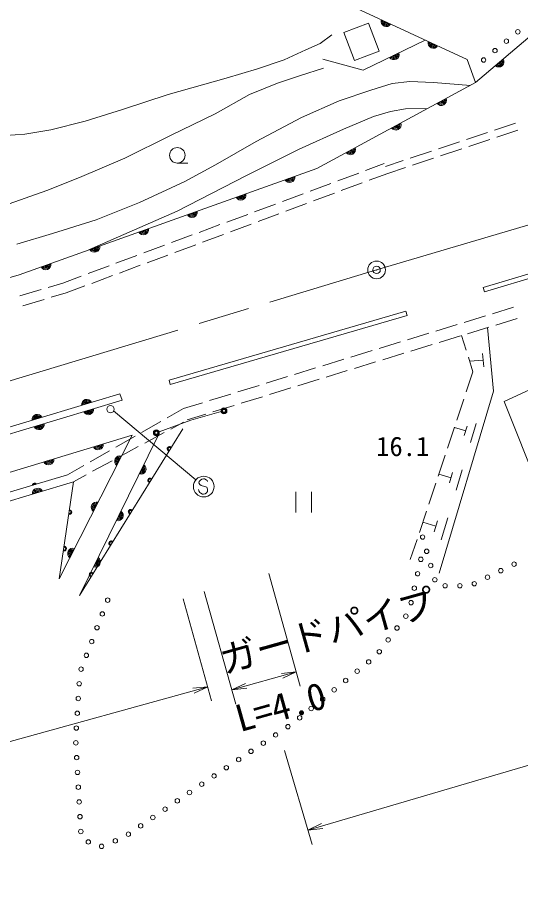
# Model space of a CAD drawing. Units: millimetres, scale not verified. Extents: x 40000 to 680000, y 20000 to 380000.
# Drawn here: x 442072 to 476077, y 247003 to 306060 of the extents above; entities that cross this region are included whole.
import ezdxf
from ezdxf.enums import TextEntityAlignment as Align

# ---------------------------------------------------------------- set-up
doc = ezdxf.new("R2010")
doc.units = ezdxf.units.MM
doc.header["$LTSCALE"] = 1000
doc.header["$PDMODE"] = 32
doc.header["$PDSIZE"] = 500
doc.linetypes.add('CHAIN', pattern=[18.5, 12, -1.5, 3.5, -1.5])
for name, color, linetype, lineweight in [('M-BGD', 7, 'Continuous', 13), ('M-BMK', 2, 'CHAIN', 13), ('M-BMK-SRVR', 3, 'Continuous', 13), ('M-STR-HTXT', 7, 'Continuous', 13), ('M-STR-STRC', 7, 'Continuous', 13)]:
    doc.layers.add(name, color=color, linetype=linetype, lineweight=lineweight)
doc.styles.add('ＭＳ ゴシック', font='')
doc.styles.get('ＭＳ ゴシック').set_extended_font_data('MS Gothic')

# ---------------------------------------------------------------- blocks, each defined once
blk = doc.blocks.new('open_arrow')
at = {"color": 0, "linetype": 'Continuous', "lineweight": -2}
blk.add_lwpolyline([(7.5, 1.25), (0, 0), (7.5, -1.25)], dxfattribs=at)

msp = doc.modelspace()

# ---------------------------------------------------------------- linework, layer by layer
at = {"layer": 'M-BGD', "color": 1}
for p, q in [((464132, 305056), (465807, 305682)), ((465807, 305682), (466520, 303773)), ((464845, 303147), (464132, 305056)), ((466520, 303773), (464845, 303147)), ((474322, 298450), (475746, 298923)), ((472424, 297820), (473848, 298293)), ((474475, 297974), (475898, 298447)), ((470526, 297190), (471950, 297663)), ((472577, 297344), (474000, 297817)), ((470678, 296714), (472102, 297186)), ((473557, 287820), (505351, 297217)), ((468628, 296560), (470051, 297033)), ((468780, 296084), (470204, 296556)), ((473642, 287532), (505436, 296930)), ((452877, 296222), (453577, 296222)), ((465605, 295718), (466861, 296184)), ((466947, 296002), (468153, 296402)), ((467105, 295528), (468306, 295926)), ((463730, 295022), (465136, 295544)), ((465838, 295057), (467105, 295528)), ((461855, 294325), (463262, 294848)), ((463963, 294361), (465370, 294883)), ((459980, 293629), (461387, 294151)), ((462088, 293665), (463495, 294187)), ((458105, 292933), (459512, 293455)), ((460213, 292969), (461620, 293491)), ((456230, 292237), (457637, 292759)), ((458339, 292273), (459745, 292795)), ((454355, 291541), (455762, 292063)), ((456464, 291577), (457870, 292099)), ((452481, 290845), (453887, 291367)), ((454589, 290881), (455995, 291403)), ((450606, 290149), (452012, 290671)), ((452714, 290185), (454120, 290707)), ((448731, 289453), (450137, 289975)), ((450839, 289489), (452245, 290011)), ((446856, 288757), (448262, 289279)), ((448964, 288793), (450370, 289315)), ((445131, 288117), (446387, 288583)), ((447089, 288097), (448495, 288619)), ((442233, 287247), (443670, 287678)), ((444148, 287822), (445131, 288117)), ((445354, 287452), (446620, 287923)), ((473642, 287532), (473557, 287820)), ((444360, 287155), (445354, 287452)), ((442445, 286580), (443881, 287011)), ((474177, 286046), (475611, 286486)), ((452319, 281558), (468331, 286214)), ((452403, 281270), (468415, 285926)), ((468331, 286214), (468415, 285926)), ((472265, 285459), (473699, 285899)), ((470353, 284872), (471787, 285313)), ((474407, 285280), (475841, 285720)), ((468441, 284286), (469875, 284726)), ((472495, 284693), (473929, 285133)), ((466529, 283699), (467963, 284139)), ((470583, 284106), (472017, 284546)), ((472399, 283579), (472085, 284567)), ((464617, 283112), (466051, 283552)), ((468671, 283519), (470105, 283960)), ((462705, 282525), (464139, 282965)), ((466759, 282933), (468193, 283373)), ((472863, 282115), (472550, 283103)), ((473550, 282911), (472637, 282828)), ((473508, 283367), (473591, 282455)), ((460793, 281938), (462227, 282378)), ((464847, 282346), (466281, 282786)), ((458881, 281351), (460315, 281792)), ((462935, 281759), (464369, 282199)), ((472409, 280756), (472863, 282115)), ((452319, 281558), (452403, 281270)), ((456969, 280765), (458403, 281205)), ((461023, 281172), (462457, 281612)), ((448986, 280632), (370792, 257001)), ((448986, 280632), (449144, 280201)), ((455057, 280178), (456491, 280618)), ((459111, 280585), (460545, 281025)), ((370900, 256647), (449144, 280201)), ((453299, 279638), (454579, 280031)), ((457199, 279998), (458633, 280439)), ((471775, 278859), (472251, 280281)), ((452195, 279008), (453299, 279638)), ((455287, 279412), (456721, 279852)), ((450458, 278017), (451761, 278760)), ((453534, 278873), (454809, 279265)), ((453242, 278263), (446271, 267012)), ((452434, 278251), (453299, 278718)), ((471141, 276962), (471616, 278385)), ((472371, 278136), (471610, 278364)), ((472466, 278454), (472277, 277819)), ((473069, 278620), (472690, 277350)), ((446271, 267012), (451558, 277766)), ((448721, 277025), (450024, 277769)), ((450675, 277300), (451994, 278013)), ((448915, 276349), (450235, 277062)), ((446984, 276034), (448287, 276777)), ((470507, 275065), (470982, 276488)), ((447155, 275399), (448475, 276112)), ((445446, 275156), (446550, 275786)), ((471378, 274963), (470555, 275209)), ((471481, 275306), (471276, 274619)), ((472132, 275485), (471722, 274112)), ((445446, 275156), (371505, 253143)), ((445851, 274694), (377375, 253872)), ((444891, 268132), (445851, 274694)), ((445851, 274694), (446716, 275161)), ((469873, 273168), (470348, 274591)), ((460887, 274014), (460887, 272614)), ((461937, 272614), (461937, 274014)), ((469239, 271272), (469714, 272694)), ((470353, 271686), (469466, 271952)), ((470463, 272056), (470242, 271317)), ((471165, 272249), (470723, 270771)), ((468626, 269438), (469080, 270797))]:
    msp.add_line(p, q, dxfattribs=at)
for points in [[(442179, 288667), (462308, 295859), (473033, 301656), (484256, 311202)], [(464675, 306815), (472460, 303226), (473033, 301656)], [(441271, 298086), (442559, 298172), (444326, 298466), (446657, 299055), (449172, 299853), (452252, 300859), (456171, 301968), (458306, 302594), (460091, 303201), (461564, 303864), (462539, 304305), (463330, 304894)], [(462705, 303244), (465448, 302508), (469638, 304526)], [(424531, 289610), (424696, 288874), (424868, 288604), (425236, 288420), (425948, 288260), (427187, 288273), (428328, 288445), (429408, 288727), (430353, 289144), (431837, 289512), (433776, 290040), (435788, 290751), (438120, 291831), (439813, 292739), (441126, 293328), (444046, 294359), (446254, 295242), (449334, 296555), (452414, 298076), (455445, 299549), (457751, 300862), (459653, 301622), (461212, 302150), (462758, 302641)], [(472686, 301469), (470189, 301669), (468588, 301725), (467410, 301596), (465956, 301154), (463821, 300436), (461263, 299295), (458207, 297676), (455465, 296111), (453385, 294988), (450312, 293553), (447385, 292393), (444440, 291473), (442029, 290737)], [(446740, 290297), (452870, 292978), (457549, 295380), (461125, 297160), (464106, 298513), (466149, 299369), (467281, 299700), (468312, 299884), (469800, 299909)], [(430915, 285691), (435512, 286768), (442179, 288667)], [(470572, 268518), (474244, 280803), (473851, 285109)], [(371561, 254108), (449832, 277846), (444891, 268132)]]:
    msp.add_lwpolyline(points, dxfattribs=at)
msp.add_lwpolyline([(474962, 280117), (483630, 284092), (485894, 279482), (484514, 278791), (485093, 277411), (477336, 274181)], close=True, dxfattribs=at)
for centre, radius in [((475893, 305094), 150), ((475122, 304458), 150), ((474350, 303822), 150), ((473579, 303185), 150), ((452877, 296747), 525), ((448359, 279594), 250), ((469458, 270952), 150), ((469732, 269990), 150), ((469339, 269449), 150), ((470007, 269029), 150), ((474743, 268680), 150), ((475641, 269120), 150), ((469118, 268473), 150), ((470282, 268067), 150), ((473845, 268240), 150), ((468898, 267498), 150), ((470979, 267665), 150), ((471979, 267665), 150), ((472948, 267799), 150), ((448170, 266692), 150), ((468677, 266523), 150), ((447810, 265759), 150), ((468326, 265608), 150), ((447451, 264826), 150), ((467728, 264806), 150), ((447091, 263892), 150), ((467130, 264005), 150), ((446732, 262959), 150), ((466531, 263203), 150), ((465812, 262518), 150), ((446372, 262026), 150), ((465035, 261889), 150), ((446245, 261042), 150), ((464258, 261259), 150), ((463481, 260630), 150), ((446181, 260044), 150), ((462704, 260000), 150), ((461927, 259371), 150), ((446117, 259046), 150), ((461150, 258741), 150), ((446053, 258048), 150), ((460353, 258140), 150), ((459521, 257585), 150), ((446020, 257050), 150), ((458689, 257030), 150), ((457857, 256476), 150), ((446075, 256052), 150), ((457025, 255921), 150), ((446131, 255053), 150), ((456193, 255366), 150), ((455360, 254812), 150), ((446186, 254055), 150), ((454528, 254257), 150), ((453702, 253694), 150), ((446242, 253056), 150), ((452876, 253130), 150), ((446297, 252058), 150), ((452050, 252566), 150), ((450398, 251439), 150), ((451224, 252003), 150), ((446353, 251059), 150), ((449572, 250875), 150), ((446861, 250354), 150), ((448686, 250425), 150), ((447757, 250054), 150)]:
    msp.add_circle(centre, radius, dxfattribs=at)
for centre, radius, start, end in [((467001, 305802), 354, 164.04804, 326.45322), ((467001, 305802), 283, 166.27208, 324.22918), ((467001, 305802), 212, 170.01841, 320.48286), ((467001, 305802), 142, 177.73014, 312.77113), ((467001, 305802), 100, 188.0478, 302.45347), ((470179, 304337), 354, 164.04804, 326.45322), ((470179, 304337), 283, 166.27208, 324.22918), ((470179, 304337), 212, 170.01841, 320.48286), ((470179, 304337), 142, 177.73014, 312.77113), ((470179, 304337), 100, 188.0478, 302.45347), ((467520, 303566), 354, 214.51618, 16.92136), ((467520, 303566), 283, 216.74022, 14.69732), ((467520, 303566), 212, 220.48654, 10.95099), ((467520, 303566), 142, 228.19827, 3.23926), ((467520, 303566), 100, 238.51593, 352.9216), ((474610, 303069), 354, 229.18035, 31.58553), ((474610, 303069), 283, 231.40439, 29.36149), ((474610, 303069), 212, 235.15072, 25.61517), ((474610, 303069), 142, 242.86245, 17.90344), ((474610, 303069), 100, 253.18011, 7.58577), ((470724, 300470), 354, 217.19043, 19.59561), ((470724, 300470), 283, 219.41447, 17.37157), ((470724, 300470), 212, 223.1608, 13.62524), ((470724, 300470), 142, 230.87253, 5.91351), ((470724, 300470), 100, 241.19019, 355.59585), ((467645, 298805), 354, 217.19043, 19.59561), ((467645, 298805), 283, 219.41447, 17.37157), ((467645, 298805), 212, 223.1608, 13.62524), ((467645, 298805), 142, 230.87253, 5.91351), ((467645, 298805), 100, 241.19019, 355.59585), ((464566, 297141), 354, 217.19043, 19.59561), ((464566, 297141), 283, 219.41447, 17.37157), ((464566, 297141), 212, 223.1608, 13.62524), ((464566, 297141), 142, 230.87253, 5.91351), ((464566, 297141), 100, 241.19019, 355.59585), ((460465, 295258), 354, 208.45808, 10.86326), ((460465, 295258), 283, 210.68212, 8.63922), ((460465, 295258), 212, 214.42844, 4.89289), ((460465, 295258), 142, 222.14017, 357.18116), ((460465, 295258), 100, 232.45784, 346.8635), ((457169, 294080), 354, 208.45808, 10.86326), ((457169, 294080), 283, 210.68212, 8.63922), ((457169, 294080), 212, 214.42844, 4.89289), ((457169, 294080), 142, 222.14017, 357.18116), ((457169, 294080), 100, 232.45784, 346.8635), ((453873, 292903), 354, 208.45808, 10.86326), ((453873, 292903), 283, 210.68212, 8.63922), ((453873, 292903), 212, 214.42844, 4.89289), ((453873, 292903), 142, 222.14017, 357.18116), ((453873, 292903), 100, 232.45784, 346.8635), ((450577, 291725), 354, 208.45808, 10.86326), ((450577, 291725), 283, 210.68212, 8.63922), ((450577, 291725), 212, 214.42844, 4.89289), ((450577, 291725), 142, 222.14017, 357.18116), ((450577, 291725), 100, 232.45784, 346.8635), ((447281, 290548), 354, 208.45808, 10.86326), ((447281, 290548), 283, 210.68212, 8.63922), ((447281, 290548), 212, 214.42844, 4.89289), ((447281, 290548), 142, 222.14017, 357.18116), ((447281, 290548), 100, 232.45784, 346.8635), ((443985, 289370), 354, 208.45808, 10.86326), ((443985, 289370), 283, 210.68212, 8.63922), ((443985, 289370), 212, 214.42844, 4.89289), ((443985, 289370), 142, 222.14017, 357.18116), ((443985, 289370), 100, 232.45784, 346.8635), ((446759, 279902), 354, 25.61284, 188.01801), ((446759, 279902), 283, 27.83688, 185.79398), ((446759, 279902), 212, 31.5832, 182.04765), ((446759, 279902), 142, 39.29493, 174.33592), ((446759, 279902), 100, 49.61259, 164.01826), ((446872, 279574), 354, 205.55096, 7.95614), ((446872, 279574), 283, 207.775, 5.7321), ((446872, 279574), 212, 211.52133, 1.98578), ((446872, 279574), 142, 219.23306, 354.27405), ((446872, 279574), 100, 229.55072, 343.95638), ((443408, 278890), 354, 25.61284, 188.01801), ((443408, 278890), 283, 27.83688, 185.79398), ((443408, 278890), 212, 31.5832, 182.04765), ((443408, 278890), 142, 39.29493, 174.33592), ((443408, 278890), 100, 49.61259, 164.01826), ((443521, 278565), 354, 205.55096, 7.95614), ((443521, 278565), 283, 207.775, 5.7321), ((443521, 278565), 212, 211.52133, 1.98578), ((443521, 278565), 142, 219.23306, 354.27405), ((443521, 278565), 100, 229.55072, 343.95638), ((447524, 277202), 354, 205.66862, 8.07379), ((447524, 277202), 283, 207.89265, 5.84976), ((447524, 277202), 212, 211.63898, 2.10343), ((447524, 277202), 142, 219.35071, 354.3917), ((447524, 277202), 100, 229.66837, 344.07404), ((452353, 276911), 156, 41.95612, 254.47653), ((452353, 276911), 125, 37.72901, 258.70364), ((452353, 276911), 100, 32.27184, 264.1608), ((448997, 276084), 354, 71.83207, 234.23725), ((444174, 276186), 354, 205.66862, 8.07379), ((444174, 276186), 283, 207.89265, 5.84976), ((444174, 276186), 212, 211.63898, 2.10343), ((444174, 276186), 142, 219.35071, 354.3917), ((444174, 276186), 100, 229.66837, 344.07404), ((448997, 276084), 283, 74.05611, 232.01321), ((448997, 276084), 212, 77.80244, 228.26689), ((448997, 276084), 142, 85.51417, 220.55516), ((448997, 276084), 100, 95.83183, 210.2375), ((450410, 275554), 354, 252.6161, 55.02128), ((450410, 275554), 283, 254.84014, 52.79724), ((450410, 275554), 212, 258.58646, 49.05091), ((450410, 275554), 142, 266.29819, 41.33918), ((450410, 275554), 100, 276.61585, 31.02152), ((451036, 274786), 156, 41.95612, 254.47653), ((451036, 274786), 125, 37.72901, 258.70364), ((451036, 274786), 100, 32.27184, 264.1608), ((443236, 274433), 162, 39.19845, 173.95872), ((443440, 273904), 354, 25.71093, 188.11611), ((443236, 274433), 130, 45.31424, 167.84293), ((443236, 274433), 100, 55.26077, 157.8964), ((443440, 273904), 283, 27.93497, 185.89207), ((443440, 273904), 212, 31.6813, 182.14574), ((443440, 273904), 142, 39.39303, 174.43401), ((443440, 273904), 100, 49.71069, 164.11635), ((447410, 272964), 354, 71.83207, 234.23725), ((447410, 272964), 283, 74.05611, 232.01321), ((447410, 272964), 212, 77.80244, 228.26689), ((447410, 272964), 142, 85.51417, 220.55516), ((447410, 272964), 100, 95.83183, 210.2375), ((445595, 272643), 156, 245.41478, 97.93519), ((445595, 272643), 125, 241.18767, 102.1623), ((445595, 272643), 100, 235.73051, 107.61947), ((448866, 272413), 354, 252.6161, 55.02128), ((448866, 272413), 283, 254.84014, 52.79724), ((448866, 272413), 212, 258.58646, 49.05091), ((448866, 272413), 142, 266.29819, 41.33918), ((448866, 272413), 100, 276.61585, 31.02152), ((449719, 272661), 156, 41.95612, 254.47653), ((449719, 272661), 125, 37.72901, 258.70364), ((449719, 272661), 100, 32.27184, 264.1608), ((448402, 270535), 156, 41.95612, 254.47653), ((448402, 270535), 125, 37.72901, 258.70364), ((448402, 270535), 100, 32.27184, 264.1608), ((445233, 270170), 156, 245.41478, 97.93519), ((445233, 270170), 125, 241.18767, 102.1623), ((445233, 270170), 100, 235.73051, 107.61947), ((445823, 269845), 354, 71.83207, 234.23725), ((445823, 269845), 283, 74.05611, 232.01321), ((445823, 269845), 212, 77.80244, 228.26689), ((445823, 269845), 142, 85.51417, 220.55516), ((445823, 269845), 100, 95.83183, 210.2375), ((447321, 269272), 354, 252.6161, 55.02128), ((447321, 269272), 283, 254.84014, 52.79724), ((447321, 269272), 212, 258.58646, 49.05091), ((447321, 269272), 142, 266.29819, 41.33918), ((447321, 269272), 100, 276.61585, 31.02152), ((447085, 268410), 156, 41.95612, 254.47653), ((447085, 268410), 125, 37.72901, 258.70364), ((447085, 268410), 100, 32.27184, 264.1608)]:
    msp.add_arc(centre, radius, start, end, dxfattribs=at)
at = {"layer": 'M-BMK'}
msp.add_lwpolyline([(367672, 259177), (370601, 260030), (466349, 289005), (509464, 301780)], dxfattribs=at)
at = {"layer": 'M-BMK-SRVR'}
msp.add_circle((466349, 289005), 600, dxfattribs=at)
msp.add_point((466349, 289005), dxfattribs=at)
at = {"layer": 'M-STR-HTXT'}
for p, q in [((461705, 251149), (546971, 276278)), ((459055, 268501), (461191, 260889)), ((454701, 267279), (456837, 259667)), ((453280, 266785), (455199, 259878)), ((456567, 260630), (460921, 261852)), ((375278, 238714), (454931, 260842)), ((460120, 256525), (461987, 250190))]:
    msp.add_line(p, q, dxfattribs=at)
at = {"layer": 'M-STR-STRC'}
for p, q in [((454129, 274815), (448559, 279477)), ((453783, 278842), (455840, 279426)), ((451648, 278068), (453783, 278842)), ((454345, 274707), (454334, 274627)), ((454334, 274627), (454394, 274499)), ((454435, 274804), (454345, 274707)), ((454527, 274869), (454435, 274804)), ((454643, 274892), (454527, 274869)), ((454724, 274881), (454643, 274892)), ((454825, 274830), (454724, 274881)), ((454902, 274778), (454825, 274830)), ((454926, 274700), (454902, 274778)), ((454336, 274085), (454308, 274162)), ((454395, 273960), (454336, 274085)), ((454394, 274499), (454500, 274448)), ((454500, 274448), (454872, 274316)), ((454908, 274036), (454858, 273932)), ((454872, 274316), (454928, 274195)), ((454928, 274195), (454908, 274036)), ((454467, 273909), (454395, 273960)), ((454569, 273856), (454467, 273909)), ((454653, 273845), (454569, 273856)), ((454771, 273865), (454653, 273845)), ((454858, 273932), (454771, 273865))]:
    msp.add_line(p, q, dxfattribs=at)
for centre, radius in [((456032, 279481), 200), ((456032, 279481), 160), ((456032, 279481), 120), ((456032, 279481), 100), ((451460, 278000), 200), ((451460, 278000), 160), ((451460, 278000), 120), ((451460, 278000), 100), ((454665, 274366), 700)]:
    msp.add_circle(centre, radius, dxfattribs=at)

# ---------------------------------------------------------------- block references
at = {"layer": 'M-STR-HTXT', "xscale": 133, "yscale": 133}
for p, rotation in [((460921, 261852), 195.7), ((456567, 260630), 15.7), ((454931, 260842), 195.5), ((461705, 251149), 16.4)]:
    msp.add_blockref('open_arrow', p, dxfattribs=dict(at, rotation=rotation))

# ---------------------------------------------------------------- texts
at = {"layer": 'M-BGD', "color": 1, "style": 'ＭＳ ゴシック'}
msp.add_text('16.1', height=1320, dxfattribs=at).set_placement((468113, 277080), align=Align.MIDDLE_CENTER)
at = {"layer": 'M-STR-HTXT', "style": 'ＭＳ ゴシック'}
msp.add_text('ガードパイプ', height=1833, rotation=15.677, dxfattribs=at).set_placement((463022, 264612), align=Align.MIDDLE_CENTER)
msp.add_text('L=4.0', height=1833, rotation=15.677, dxfattribs=at).set_placement((460257, 258076), align=Align.BOTTOM_CENTER)

doc.saveas('drawing.dxf')
